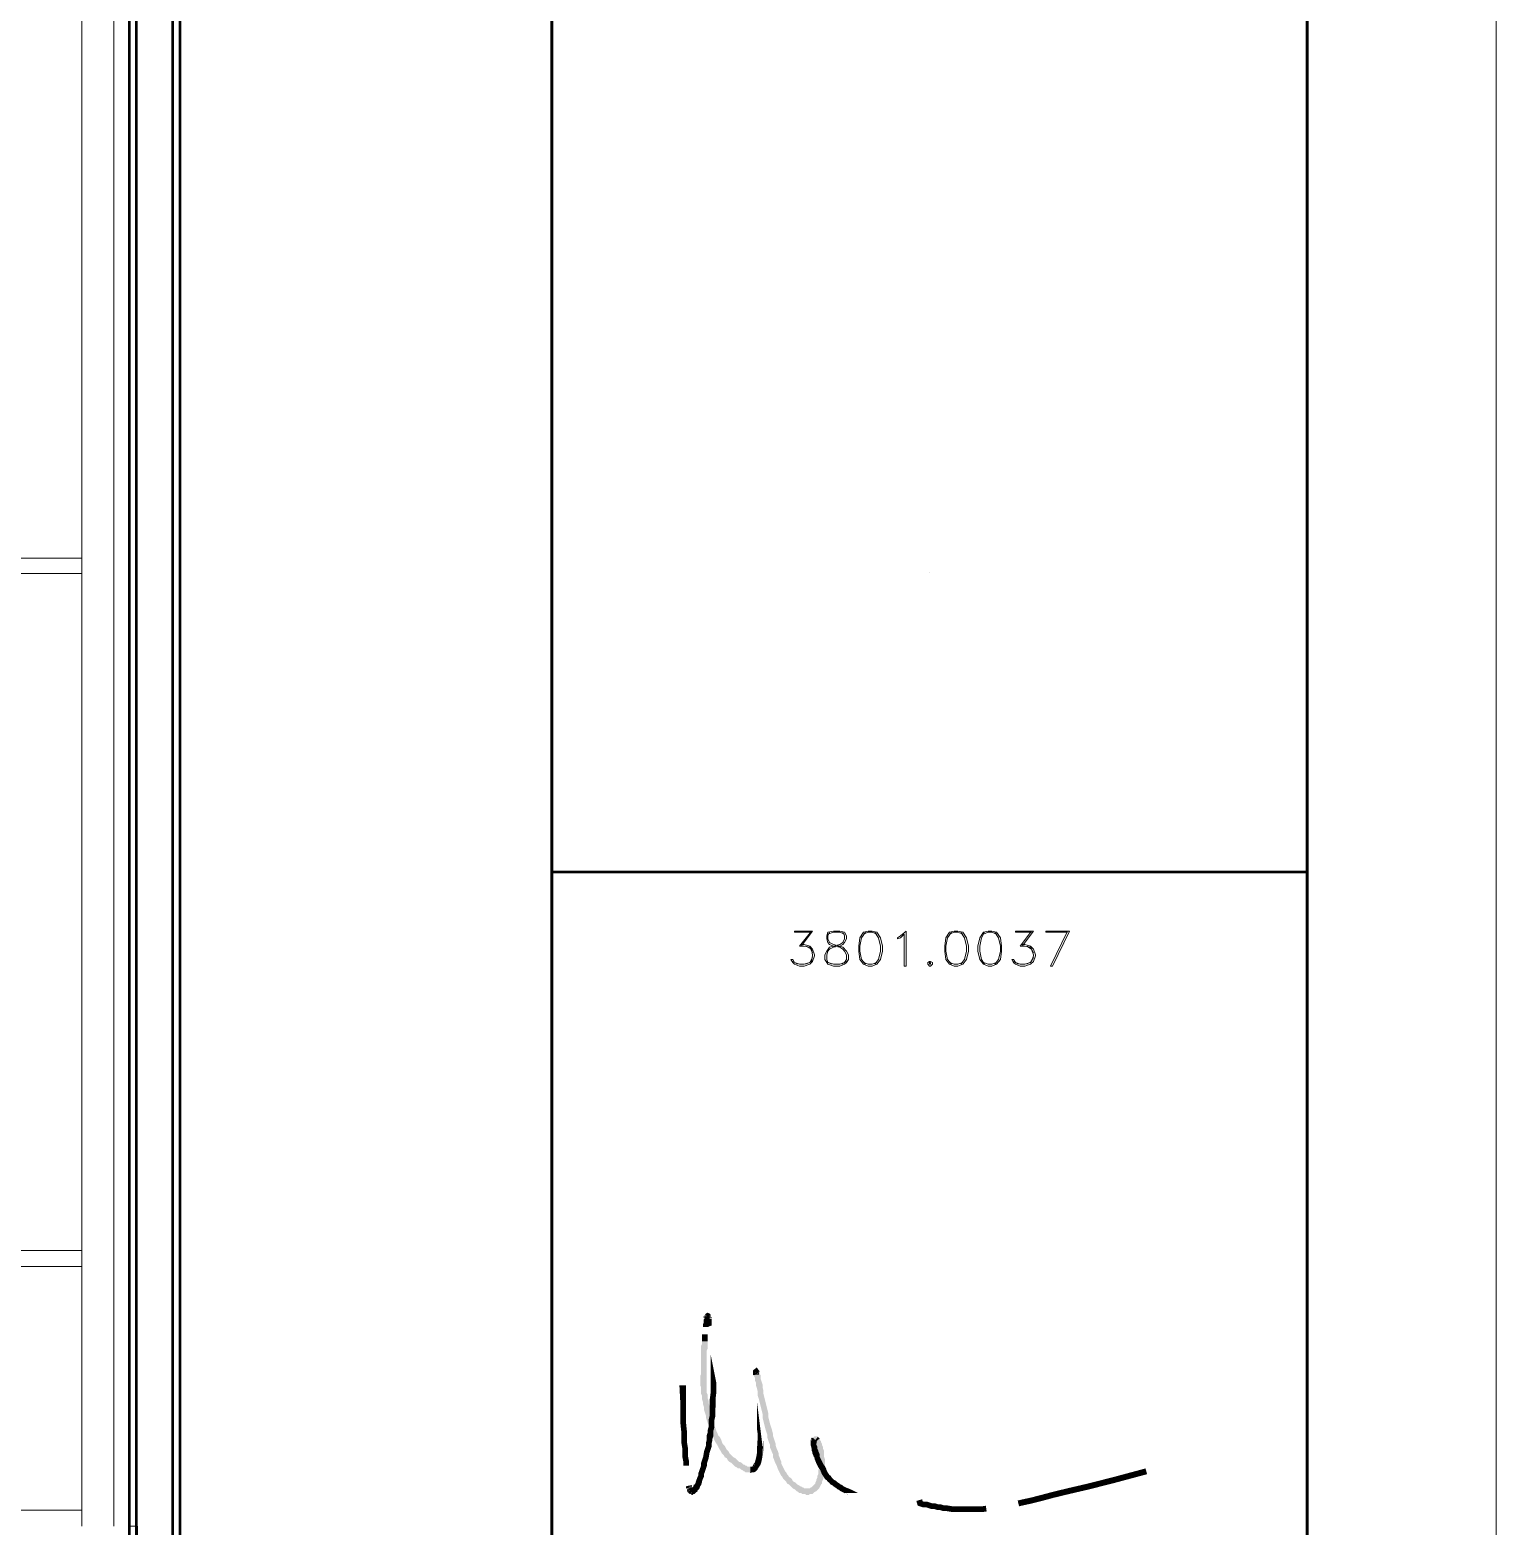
# Model space of a CAD drawing. Header units: inches. Extents: x 5 to 516, y -193 to 129.
# Drawn here: x 478.55 to 494.08, y -139.24 to -123.39 of the extents above; entities that cross this region are included whole.
import ezdxf

# ---------------------------------------------------------------- set-up
doc = ezdxf.new("R2010")
doc.units = ezdxf.units.IN
doc.header["$MEASUREMENT"] = 0
doc.layers.add('PDF10_Geometry', color=7, linetype='Continuous')
doc.layers.add('PDF10_Solid Fills', color=7, linetype='Continuous')

msp = doc.modelspace()

# ---------------------------------------------------------------- hatches: boundary and pattern name
at = {"layer": 'PDF10_Solid Fills', "transparency": 33554559}
h = msp.add_hatch(color=256, dxfattribs=at)
h.paths.add_polyline_path([(485.7543913, -136.9870233), (485.7343921, -136.9770237), (485.7143929, -136.9870233), (485.7343921, -137.017022), (485.7643909, -136.9970228)])
h.paths.add_polyline_path([(485.7343921, -137.017022), (485.7043933, -137.0270216), (485.7143929, -137.0370212), (485.7343921, -137.0470208), (485.7543913, -137.0370212), (485.7543913, -137.0270216), (485.7443917, -137.0270216)])
for points in [[(485.7343921, -137.2770115), (485.6743945, -137.2770115), (485.6743945, -137.3070103), (485.6643949, -137.3270094), (485.6643949, -137.6269973), (485.6543954, -137.6469965), (485.6543954, -137.7469924), (485.6643949, -137.7669916), (485.6643949, -137.8369887), (485.6743945, -137.8569879), (485.6743945, -137.8969863), (485.6843941, -137.9269851), (485.6843941, -137.9469843), (485.6943937, -137.9769831), (485.6943937, -138.0069818), (485.7143929, -138.0669794), (485.7143929, -138.0869786), (485.7343921, -138.1469761), (485.7443917, -138.1669753), (485.7643909, -138.2269729), (485.7743905, -138.2469721), (485.7843901, -138.2769709), (485.7943897, -138.2969701), (485.8043893, -138.3269688), (485.8143889, -138.346968), (485.834388, -138.3769668), (485.8543872, -138.4169652), (485.8743864, -138.446964), (485.884386, -138.4669632), (485.9043852, -138.4869623), (485.9143848, -138.5069615), (485.934384, -138.5169611), (485.9443836, -138.5369603), (485.9643828, -138.5569595), (485.984382, -138.5669591), (486.0243803, -138.6069575), (486.0443795, -138.6169571), (486.0543791, -138.6269567), (486.0743783, -138.6269567), (486.0843779, -138.6369562), (486.1043771, -138.6469558), (486.1143767, -138.6569554), (486.1243763, -138.6569554), (486.1343759, -138.666955), (486.1743742, -138.666955), (486.1843738, -138.6769546), (486.1843738, -138.6069575), (486.154375, -138.6069575), (486.1443755, -138.5969579), (486.1343759, -138.5969579), (486.1243763, -138.5869583), (486.1143767, -138.5869583), (486.0943775, -138.5669591), (486.0743783, -138.5569595), (486.0643787, -138.5569595), (486.0243803, -138.5169611), (486.0043811, -138.5069615), (485.9643828, -138.4669632), (485.9543832, -138.446964), (485.934384, -138.4269648), (485.9143848, -138.3869664), (485.8943856, -138.3669672), (485.884386, -138.346968), (485.8743864, -138.3169692), (485.8643868, -138.2969701), (485.8443876, -138.2769709), (485.834388, -138.2469721), (485.8243885, -138.2269729), (485.8143889, -138.1969741), (485.8043893, -138.1769749), (485.8043893, -138.1469761), (485.7943897, -138.126977), (485.7843901, -138.0969782), (485.7743905, -138.076979), (485.7743905, -138.0469802), (485.7643909, -138.0169814), (485.7543913, -137.9969822), (485.7543913, -137.9669835), (485.7443917, -137.9369847), (485.7443917, -137.9169855), (485.7343921, -137.8869867), (485.7343921, -137.8469883), (485.7243925, -137.8269891), (485.7243925, -137.3770074), (485.7343921, -137.3570082)], [(486.2143726, -137.5869989), (486.254371, -137.6169977), (486.2843698, -137.5969985), (486.2743702, -137.5869989), (486.254371, -137.5570001)], [(486.1843738, -138.6069575), (486.1843738, -138.6769546), (486.204373, -138.666955), (486.2243722, -138.666955), (486.2443714, -138.6569554), (486.2643706, -138.6369562), (486.2143726, -138.5969579), (486.204373, -138.6069575)], [(485.564399, -138.8569473), (485.5344002, -138.8869461), (485.5443998, -138.8969457), (485.5543994, -138.8969457), (485.564399, -138.8719467), (485.564399, -138.8769465), (485.5543994, -138.8969457), (485.564399, -138.9069453), (485.5743986, -138.9069453), (485.5843982, -138.8969457), (485.5943978, -138.8969457), (485.614397, -138.8769465), (485.6243966, -138.8769465), (485.6243966, -138.8669469), (485.5743986, -138.8269485), (485.564399, -138.8369481)]]:
    msp.add_hatch(color=256, dxfattribs=at).paths.add_polyline_path(points)
h = msp.add_hatch(color=256, dxfattribs=at)
h.paths.add_polyline_path([(486.2443714, -137.6069981), (486.2743702, -137.6269973), (486.2743702, -137.6069981)])
h.paths.add_polyline_path([(486.2143726, -137.6069981), (486.2443714, -137.6069981), (486.2143726, -137.5869989)])
h = msp.add_hatch(color=256, dxfattribs=at)
h.paths.add_polyline_path([(486.8643462, -138.346968), (486.8743458, -138.3569676), (486.8743458, -138.3669672), (486.8843454, -138.3769668), (486.8843454, -138.396966), (486.894345, -138.4069656), (486.894345, -138.446964), (486.9043446, -138.4669632), (486.9043446, -138.5269607), (486.9143442, -138.5469599), (486.9143442, -138.6169571), (486.9043446, -138.6469558), (486.9043446, -138.6869542), (486.894345, -138.7069534), (486.894345, -138.7269526), (486.8843454, -138.7469518), (486.8843454, -138.7569514), (486.8743458, -138.7769506), (486.8743458, -138.7869502), (486.8343474, -138.8269485), (486.8243478, -138.8269485), (486.8143482, -138.8369481), (486.7543507, -138.8369481), (486.7443511, -138.8269485), (486.7343515, -138.8269485), (486.7243519, -138.8169489), (486.7143523, -138.8169489), (486.7043527, -138.8069493), (486.6843535, -138.7969498), (486.6643543, -138.7769506), (486.6443552, -138.766951), (486.6343556, -138.7569514), (486.624356, -138.7369522), (486.6143564, -138.7269526), (486.5943572, -138.716953), (486.5843576, -138.6969538), (486.574358, -138.6869542), (486.5643584, -138.666955), (486.5543588, -138.6569554), (486.5143604, -138.5769587), (486.5143604, -138.5569595), (486.5043608, -138.5369603), (486.4943612, -138.5069615), (486.4843616, -138.4869623), (486.4843616, -138.4669632), (486.4743621, -138.4369644), (486.4643625, -138.4169652), (486.4543629, -138.3869664), (486.4543629, -138.3669672), (486.4243641, -138.2769709), (486.4243641, -138.2569717), (486.4143645, -138.2169733), (486.3943653, -138.1569757), (486.3743661, -138.076979), (486.3743661, -138.0369806), (486.3243681, -137.8369887), (486.3243681, -137.80699), (486.3143686, -137.7669916), (486.3143686, -137.7369928), (486.2943694, -137.6769952), (486.2943694, -137.6369969), (486.2843698, -137.6269973), (486.2843698, -137.5969985), (486.2243722, -137.6169977), (486.2243722, -137.6469965), (486.2343718, -137.6669956), (486.2343718, -137.6969944), (486.2443714, -137.7169936), (486.2443714, -137.7469924), (486.254371, -137.7769912), (486.2643706, -137.8169895), (486.2643706, -137.8569879), (486.2743702, -137.8869867), (486.3143686, -138.0469802), (486.3143686, -138.0869786), (486.3443673, -138.2069737), (486.3643665, -138.2669713), (486.3643665, -138.2969701), (486.3843657, -138.3569676), (486.3943653, -138.3769668), (486.3943653, -138.4069656), (486.4043649, -138.4269648), (486.4143645, -138.4569636), (486.4243641, -138.4769627), (486.4243641, -138.5069615), (486.4343637, -138.5269607), (486.4443633, -138.5569595), (486.4643625, -138.5969579), (486.4743621, -138.6269567), (486.5143604, -138.7069534), (486.52436, -138.716953), (486.5343596, -138.7369522), (486.5643584, -138.766951), (486.574358, -138.7869502), (486.5943572, -138.7969498), (486.6343556, -138.8369481), (486.6543547, -138.8469477), (486.6743539, -138.8669469), (486.6943531, -138.8769465), (486.7043527, -138.8869461), (486.7243519, -138.8869461), (486.7343515, -138.8969457), (486.7643503, -138.8969457), (486.7743499, -138.9069453), (486.8043487, -138.9069453), (486.8143482, -138.8969457), (486.844347, -138.8969457), (486.8643462, -138.8769465), (486.8843454, -138.8669469), (486.9143442, -138.8369481), (486.9343434, -138.7969498), (486.944343, -138.7869502), (486.944343, -138.766951), (486.9543426, -138.7469518), (486.9643422, -138.716953), (486.9643422, -138.6769546), (486.9743417, -138.6469558), (486.9743417, -138.5269607), (486.9643422, -138.4969619), (486.9643422, -138.4369644), (486.9543426, -138.4169652), (486.9543426, -138.396966), (486.944343, -138.3769668), (486.944343, -138.3669672), (486.9343434, -138.346968), (486.9343434, -138.3369684), (486.9243438, -138.3269688), (486.9243438, -138.3169692), (486.9143442, -138.3069697), (486.880135, -138.334337), (486.8793456, -138.3319686), (486.8843454, -138.3169692), (486.877679, -138.3269688), (486.8843454, -138.2869705), (486.8643462, -138.2869705), (486.8543466, -138.2969701), (486.844347, -138.2969701), (486.8734368, -138.3333322)])
h.paths.add_polyline_path([(486.8843454, -138.2869705), (486.8843454, -138.3169692), (486.894345, -138.2869705)])

# ---------------------------------------------------------------- linework, layer by layer
at = {"layer": 'PDF10_Geometry', "lineweight": 60}
for points in [[(484.0844583, -99.6385333), (484.0844583, -189.6248788)], [(492.0841351, -99.6385333), (492.0841351, -189.6248788)]]:
    msp.add_lwpolyline(points, dxfattribs=at)
at = {"layer": 'PDF10_Geometry', "lineweight": 13}
for points in [[(494.0840539, -99.6385333), (494.0840539, -189.6248788)], [(488.0842967, -129.137342), (488.0842967, -129.137342)], [(486.7243519, -133.077182), (486.7543507, -133.077182), (486.8143482, -133.0971812), (486.844347, -133.12718), (486.8643462, -133.1871776), (486.8643462, -133.1971772), (486.844347, -133.2571747), (486.8143482, -133.2871735), (486.7543507, -133.3071727), (486.7043527, -133.3071727), (486.6543547, -133.2871735), (486.6343556, -133.2671743), (486.6143564, -133.2371755), (486.6343556, -133.2371755), (486.6543547, -133.2671743), (486.7043527, -133.2871735), (486.7543507, -133.2871735), (486.8143482, -133.2671743), (486.844347, -133.2171764)], [(486.8343474, -132.9471839), (486.6543547, -132.9471839), (486.6543547, -132.9371843), (486.844347, -132.9371843), (486.7243519, -133.0971778)], [(486.8343474, -132.9371877), (486.7043527, -133.0971812), (486.7543507, -133.0971812), (486.8143482, -133.1071808), (486.844347, -133.1671784)], [(487.0243397, -132.9471839), (487.0043405, -132.9871823), (487.0043405, -133.0171811), (487.0243397, -133.0571795), (487.0643381, -133.0771787), (487.1343353, -133.0971778), (487.164334, -133.1071774), (487.2043324, -133.1471758), (487.2243316, -133.1871742), (487.2243316, -133.2371722), (487.2043324, -133.2671709), (487.1843332, -133.2871701), (487.1343353, -133.3071693), (487.0643381, -133.3071693), (487.0043405, -133.2871701), (486.9943409, -133.2671709), (486.9743417, -133.2371722), (486.9743417, -133.1871742), (486.9943409, -133.1471758), (487.0243397, -133.1071774), (487.0643381, -133.0971778), (487.1343353, -133.0771787), (487.164334, -133.0571795), (487.1843332, -133.0171811), (487.1843332, -132.9871823), (487.164334, -132.9471839)], [(487.1843332, -132.9671831), (487.1343353, -132.9471839), (487.0643381, -132.9471839), (487.0043405, -132.9671831)], [(487.4043243, -132.9471839), (487.3643259, -133.0071815), (487.3443267, -133.0971778), (487.3443267, -133.1471758), (487.3643259, -133.2371722), (487.4043243, -133.2871701)], [(487.5243194, -132.9671831), (487.4743214, -132.9471839), (487.4343231, -132.9471839), (487.3843251, -132.9671831)], [(487.5043202, -133.2871701), (487.5443186, -133.2371722), (487.5643178, -133.1471758), (487.5643178, -133.0971778), (487.5443186, -133.0071815), (487.5043202, -132.9471839)], [(488.3142873, -132.9471839), (488.274289, -133.0071815), (488.2542898, -133.0971778), (488.2542898, -133.1471758), (488.274289, -133.2371722), (488.3142873, -133.2871701)], [(488.4342825, -132.9671831), (488.3842845, -132.9471839), (488.3442861, -132.9471839), (488.2942881, -132.9671831)], [(488.4142833, -133.2871701), (488.4542816, -133.2371722), (488.4742808, -133.1471758), (488.4742808, -133.0971778), (488.4542816, -133.0071815), (488.4142833, -132.9471839)], [(488.6642731, -132.9471839), (488.6342743, -133.0071815), (488.6142751, -133.0971778), (488.6142751, -133.1471758), (488.6342743, -133.2371722), (488.6642731, -133.2871701)], [(488.7942678, -132.9671831), (488.7442699, -132.9471839), (488.7042715, -132.9471839), (488.6542735, -132.9671831)], [(488.7742687, -133.2871701), (488.814267, -133.2371722), (488.8342662, -133.1471758), (488.8342662, -133.0971778), (488.814267, -133.0071815), (488.7742687, -132.9471839)], [(489.0642569, -133.077182), (489.0942557, -133.077182), (489.1542532, -133.0971812), (489.184252, -133.12718), (489.2042512, -133.1871776), (489.2042512, -133.1971772), (489.184252, -133.2571747), (489.1542532, -133.2871735), (489.0942557, -133.3071727), (489.0442577, -133.3071727), (488.9942597, -133.2871735), (488.9742605, -133.2671743), (488.9542613, -133.2371755), (488.9742605, -133.2371755), (488.9942597, -133.2671743), (489.0442577, -133.2871735), (489.0942557, -133.2871735), (489.1542532, -133.2671743), (489.184252, -133.2171764)], [(489.1642528, -132.9471839), (488.9942597, -132.9471839), (488.9942597, -132.9371843), (489.184252, -132.9371843), (489.0642569, -133.0971778)], [(489.1642528, -132.9371877), (489.0442577, -133.0971812), (489.0942557, -133.0971812), (489.1542532, -133.1071808), (489.184252, -133.1671784)], [(489.5442374, -132.9471839), (489.3142467, -132.9471839), (489.3142467, -132.9371843), (489.5642366, -132.9371843), (489.3842439, -133.3071693), (489.3642447, -133.3071693), (489.5442374, -132.9371843)], [(486.7743499, -133.0971812), (486.8343474, -133.12718), (486.844347, -133.1871776), (486.844347, -133.1971772), (486.8343474, -133.2571747), (486.7743499, -133.2871735)], [(489.1142548, -133.0971812), (489.1642528, -133.12718), (489.184252, -133.1871776), (489.184252, -133.1971772), (489.1642528, -133.2571747), (489.1142548, -133.2871735)], [(486.6843535, -133.2871701), (486.6343556, -133.2571713)], [(486.9943409, -133.2571747), (487.0443389, -133.2871735)], [(487.1543344, -133.2871701), (487.2043324, -133.2571713)], [(487.3843251, -133.2671709), (487.4343231, -133.2871701), (487.4743214, -133.2871701), (487.5243194, -133.2671709)], [(488.2942881, -133.2671709), (488.3442861, -133.2871701), (488.3842845, -133.2871701), (488.4342825, -133.2671709)], [(488.6542735, -133.2671709), (488.7042715, -133.2871701), (488.7442699, -133.2871701), (488.7942678, -133.2671709)], [(489.0242585, -133.2871701), (488.9742605, -133.2571713)]]:
    msp.add_lwpolyline(points, dxfattribs=at)
at = {"layer": 'PDF10_Geometry', "color": 251, "lineweight": 13, "true_color": 0x4d4d4d}
for points in [[(427.5267501, -104.8983197), (427.5267501, -101.8984415), (427.5267501, -101.8184447), (436.5263846, -101.8184447), (436.5263846, -101.8984415), (479.6046351, -101.8984415), (479.6046351, -139.2369251), (479.6946315, -139.2369251), (479.6946315, -148.2365596), (476.6047569, -148.2365596)], [(474.274855, -102.068438), (479.444645, -102.068438), (479.444645, -139.2369285)], [(436.5263846, -102.3984212), (479.1046554, -102.3984212), (479.1046554, -139.2369251)], [(479.1046605, -121.8176393), (476.7747551, -121.8176393), (476.7747551, -128.9873481), (479.1046605, -128.9873481)], [(479.1046605, -129.1473382), (476.7747551, -129.1473382), (476.7747551, -136.3170471), (479.1046605, -136.3170471)], [(479.1046605, -136.4870436), (476.7747551, -136.4870436), (476.7747551, -139.0669388), (479.1046605, -139.0669388)]]:
    msp.add_lwpolyline(points, dxfattribs=at)
at = {"layer": 'PDF10_Geometry', "lineweight": 50}
for points in [[(480.1446183, -148.2365664), (480.1446183, -101.8984483), (479.6046402, -101.8984483), (479.6046402, -148.2365664)], [(480.0646215, -101.968442), (480.0646215, -148.1365671), (479.6846369, -148.1365671), (479.6846369, -101.968442)]]:
    msp.add_lwpolyline(points, close=True, dxfattribs=at)
msp.add_lwpolyline([(484.0844583, -132.3072099), (492.0841334, -132.3072099)], dxfattribs=at)
at = {"layer": 'PDF10_Geometry', "lineweight": 13}
for points in [[(487.0643381, -132.9371877), (487.0043405, -132.9471873), (486.9943409, -132.9871857), (486.9943409, -133.0171845), (487.0043405, -133.0571829), (487.0243397, -133.077182), (487.0643381, -133.0971812), (487.1343353, -133.1071808), (487.164334, -133.12718), (487.1843332, -133.1471792), (487.2043324, -133.1871776), (487.2043324, -133.2371755), (487.1843332, -133.2671743), (487.1343353, -133.2871735), (487.0643381, -133.2871735), (487.0043405, -133.2671743), (486.9943409, -133.2371755), (486.9943409, -133.1871776), (487.0043405, -133.1471792), (487.0243397, -133.12718), (487.0643381, -133.1071808), (487.1343353, -133.0971812), (487.164334, -133.077182), (487.1843332, -133.0571829), (487.2043324, -133.0171845), (487.2043324, -132.9871857), (487.1843332, -132.9471873), (487.1343353, -132.9371877)], [(487.4343231, -132.9371877), (487.3843251, -132.9471873), (487.3443267, -133.0071849), (487.3343271, -133.0971812), (487.3343271, -133.1471792), (487.3443267, -133.2371755), (487.3843251, -133.2871735), (487.4343231, -133.3071727), (487.4743214, -133.3071727), (487.5243194, -133.2871735), (487.5643178, -133.2371755), (487.584317, -133.1471792), (487.584317, -133.0971812), (487.5643178, -133.0071849), (487.5243194, -132.9471873), (487.4743214, -132.9371877)], [(487.8343068, -133.3071693), (487.8143076, -133.3071693), (487.8143076, -132.9671831), (487.7743093, -133.0071815), (487.7443105, -133.0171811), (487.7443105, -133.0071815), (487.7743093, -132.9871823), (487.8343068, -132.9371843)], [(488.3442861, -132.9371877), (488.2942881, -132.9471873), (488.2542898, -133.0071849), (488.2442902, -133.0971812), (488.2442902, -133.1471792), (488.2542898, -133.2371755), (488.2942881, -133.2871735), (488.3442861, -133.3071727), (488.3842845, -133.3071727), (488.4342825, -133.2871735), (488.4742808, -133.2371755), (488.49428, -133.1471792), (488.49428, -133.0971812), (488.4742808, -133.0071849), (488.4342825, -132.9471873), (488.3842845, -132.9371877)], [(488.7042715, -132.9371877), (488.6542735, -132.9471873), (488.6142751, -133.0071849), (488.594276, -133.0971812), (488.594276, -133.1471792), (488.6142751, -133.2371755), (488.6542735, -133.2871735), (488.7042715, -133.3071727), (488.7442699, -133.3071727), (488.7942678, -133.2871735), (488.8342662, -133.2371755), (488.8442658, -133.1471792), (488.8442658, -133.0971812), (488.8342662, -133.0071849), (488.7942678, -132.9471873), (488.7442699, -132.9371877)], [(488.0842967, -133.2571747), (488.0642975, -133.2671743), (488.0642975, -133.2871735), (488.0842967, -133.3071727), (488.0942963, -133.3071727), (488.1142955, -133.2871735), (488.1142955, -133.2671743), (488.0942963, -133.2571747)], [(488.0842967, -133.2671709), (488.0842967, -133.2871701), (488.0942963, -133.2871701), (488.0942963, -133.2671709)]]:
    msp.add_lwpolyline(points, close=True, dxfattribs=at)
at = {"layer": 'PDF10_Geometry', "lineweight": 0}
for points in [[(485.7243925, -137.042021, 0.0599976, 0.0599976, 0), (485.7243925, -137.0520206, 0.0599976, 0.0599976, 0), (485.7243925, -137.0620202, 0.0699972, 0.0699972, 0), (485.7193927, -137.0770196, 0.0599976, 0.0599976, 0), (485.7193927, -137.092019, 0.0599976, 0.0599976, 0), (485.7143929, -137.1070184, 0.0599976, 0.0599976, 0), (485.7143929, -137.1270176, 0, 0, 0), (485.7143929, -137.1470168, 0, 0, 0), (485.7143929, -137.1670159, 0, 0, 0), (485.7093931, -137.1870151, 0, 0, 0), (485.6743945, -137.1970147, 0, 0, 0)], [(485.5793984, -138.8219487, 0.0565662, 0.0565662, 0), (485.6093972, -138.8319483, 0.063243, 0.063243, 0), (485.6193968, -138.8219487, 0.0626074, 0.0626074, 0), (485.6243966, -138.8069493, 0.0599976, 0.0599976, 0), (485.6343962, -138.79195, 0.063243, 0.063243, 0), (485.639396, -138.7719508, 0.063243, 0.063243, 0), (485.6443958, -138.7569514, 0.0599976, 0.0599976, 0), (485.6543954, -138.7269526, 0.0600808, 0.0600808, 0), (485.6643949, -138.7069534, 0.0600808, 0.0600808, 0), (485.6643949, -138.6819544, 0.0600808, 0.0600808, 0), (485.6743945, -138.6569554, 0.0600808, 0.0600808, 0), (485.6843941, -138.6269567, 0.0599976, 0.0599976, 0), (485.6943937, -138.5969579, 0.0606314, 0.0606314, 0), (485.6943937, -138.5719589, 0.0599976, 0.0599976, 0), (485.7043933, -138.5419601, 0.0600808, 0.0600808, 0), (485.7143929, -138.5119613, 0.0599976, 0.0599976, 0), (485.7193927, -138.4819625, 0.0599976, 0.0599976, 0), (485.7243925, -138.4519638, 0.0599976, 0.0599976, 0), (485.7343921, -138.421965, 0.0606314, 0.0606314, 0), (485.7443917, -138.3919662, 0.0599976, 0.0599976, 0), (485.7443917, -138.3619674, 0.0599976, 0.0599976, 0), (485.7543913, -138.321969, 0.0599976, 0.0599976, 0), (485.7543913, -138.2919703, 0.0699972, 0.0699972, 0), (485.7643909, -138.2619715, 0.0599976, 0.0599976, 0), (485.7643909, -138.2219731, 0.0599976, 0.0599976, 0), (485.7743905, -138.1869745, 0.0599976, 0.0599976, 0), (485.7743905, -138.1519759, 0.0599976, 0.0599976, 0), (485.7743905, -138.1119776, 0.0599976, 0.0599976, 0), (485.7843901, -138.0719792, 0.0599976, 0.0599976, 0), (485.7843901, -138.0319808, 0.0599976, 0.0599976, 0), (485.7843901, -137.9919824, 0.0599976, 0.0599976, 0), (485.7843901, -137.9519841, 0.0699972, 0.0699972, 0), (485.7893899, -137.9069859, 0.0599976, 0.0599976, 0), (485.7893899, -137.8669875, 0.0599976, 0.0599976, 0), (485.7943897, -137.8269891, 0.0599976, 0.0599976, 0), (485.7943897, -137.7869908, 0.0599976, 0.0599976, 0), (485.7943897, -137.756992, 0.0599976, 0.0599976, 0), (485.7943897, -137.7169936, 0.0599976, 0.0599976, 0), (485.7943897, -137.6869948, 0.0599976, 0.0599976, 0), (485.7943897, -137.656996, 0.0581354, 0.0581354, 0), (485.7943897, -137.6269973, 0.0599976, 0.0599976, 0), (485.7943897, -137.5969985, 0.0599976, 0.0599976, 0), (485.7943897, -137.5669997, 0, 0, 0), (485.7893899, -137.5420007, 0, 0, 0), (485.7893899, -137.5170017, 0, 0, 0), (485.7843901, -137.487003, 0, 0, 0), (485.7843901, -137.462004, 0, 0, 0), (485.7843901, -137.437005, 0, 0, 0), (485.7843901, -137.4070062, 0, 0, 0), (485.7793903, -137.3820072, 0, 0, 0), (485.7743905, -137.3520084, 0, 0, 0), (485.7743905, -137.3270094, 0, 0, 0), (485.7743905, -137.3020105, 0, 0, 0), (485.7693907, -137.2720117, 0, 0, 0), (485.7643909, -137.2470127, 0, 0, 0), (485.7643909, -137.2220137, 0, 0, 0), (485.7643909, -137.1920149, 0, 0, 0), (485.7543913, -137.1720157, 0, 0, 0), (485.7543913, -137.1470168, 0, 0, 0), (485.7543913, -137.1220178, 0, 0, 0), (485.7843901, -137.1120182, 0, 0, 0)], [(486.2143726, -138.5919581, 0.0599976, 0.0599976, 0), (486.2443714, -138.6069575, 0.0599976, 0.0599976, 0), (486.254371, -138.5919581, 0.0699972, 0.0699972, 0), (486.2593708, -138.5769587, 0.0599976, 0.0599976, 0), (486.2643706, -138.5669591, 0.0699972, 0.0699972, 0), (486.2693704, -138.5419601, 0.0599976, 0.0599976, 0), (486.2743702, -138.5219609, 0.0599976, 0.0599976, 0), (486.27937, -138.5019617, 0.0599976, 0.0599976, 0), (486.2843698, -138.4719629, 0.0606314, 0.0606314, 0), (486.2843698, -138.4419642, 0.0599976, 0.0599976, 0), (486.2843698, -138.4119654, 0.0599976, 0.0599976, 0), (486.2893696, -138.3769668, 0.0599976, 0.0599976, 0), (486.2893696, -138.346968, 0.0599976, 0.0599976, 0), (486.2943694, -138.3069697, 0.0599976, 0.0599976, 0), (486.2943694, -138.2669713, 0.0599976, 0.0599976, 0), (486.2893696, -138.2319727, 0.0699972, 0.0699972, 0), (486.2893696, -138.1919743, 0, 0, 0), (486.2843698, -138.1519759, 0, 0, 0), (486.2843698, -138.1119776, 0, 0, 0), (486.2843698, -138.0719792, 0, 0, 0), (486.2843698, -138.0319808, 0, 0, 0), (486.2743702, -137.9919824, 0, 0, 0), (486.2743702, -137.9519841, 0, 0, 0), (486.2743702, -137.9119857, 0, 0, 0), (486.2693704, -137.8769871, 0, 0, 0), (486.2643706, -137.8369887, 0, 0, 0), (486.2643706, -137.8019902, 0, 0, 0), (486.2643706, -137.7719914, 0, 0, 0), (486.2593708, -137.7419926, 0, 0, 0), (486.254371, -137.7169936, 0, 0, 0), (486.254371, -137.6919946, 0, 0, 0), (486.254371, -137.6769952, 0, 0, 0), (486.2493712, -137.6619958, 0, 0, 0), (486.2493712, -137.6469965, 0, 0, 0), (486.27937, -137.6369969, 0, 0, 0)], [(485.4694029, -137.7469924, 0.0699972, 0.0699972, 0), (485.4694029, -137.8519881, 0.0599976, 0.0599976, 0), (485.4744027, -137.9469843, 0.0599976, 0.0599976, 0), (485.4744027, -138.0219812, 0.0599976, 0.0599976, 0), (485.4744027, -138.0869786, 0.0599976, 0.0599976, 0), (485.4744027, -138.1469761, 0.0599976, 0.0599976, 0), (485.4794025, -138.1969741, 0.0599976, 0.0599976, 0), (485.4844023, -138.2419723, 0.0599976, 0.0599976, 0), (485.4844023, -138.2819707, 0.0599976, 0.0599976, 0), (485.4844023, -138.3169692, 0.0599976, 0.0599976, 0), (485.4844023, -138.3519678, 0.0599976, 0.0599976, 0), (485.4894021, -138.3819666, 0.0599976, 0.0599976, 0), (485.4944019, -138.4119654, 0.0599976, 0.0599976, 0), (485.4944019, -138.4419642, 0.0599976, 0.0599976, 0), (485.4944019, -138.4719629, 0.0599976, 0.0599976, 0), (485.4944019, -138.4969619, 0.0599976, 0.0599976, 0), (485.4994016, -138.5219609, 0.0599976, 0.0599976, 0), (485.5044014, -138.5469599, 0.0599976, 0.0599976, 0), (485.5044014, -138.5719589, 0.0599976, 0.0599976, 0), (485.5044014, -138.5969579, 0, 0, 0), (485.5044014, -138.6219569, 0, 0, 0), (485.5094012, -138.641956, 0, 0, 0), (485.514401, -138.6619552, 0, 0, 0), (485.514401, -138.6819544, 0, 0, 0), (485.514401, -138.7019536, 0, 0, 0), (485.514401, -138.7219528, 0, 0, 0), (485.5194008, -138.7319524, 0, 0, 0), (485.5244006, -138.7519516, 0, 0, 0), (485.5244006, -138.7619512, 0, 0, 0), (485.5244006, -138.7719508, 0, 0, 0), (485.5244006, -138.7869502, 0, 0, 0), (485.5294004, -138.7969498, 0, 0, 0), (485.4994016, -138.8119491, 0, 0, 0)], [(486.8543466, -138.3569676, 0.0599976, 0.0599976, 0), (486.8543466, -138.3669672, 0.0599976, 0.0599976, 0), (486.8543466, -138.3769668, 0.0599976, 0.0599976, 0), (486.8593464, -138.3919662, 0.0599976, 0.0599976, 0), (486.8643462, -138.4019658, 0.0626074, 0.0626074, 0), (486.8643462, -138.4119654, 0.0599976, 0.0599976, 0), (486.8643462, -138.4269648, 0.0626074, 0.0626074, 0), (486.8743458, -138.446964, 0.0626074, 0.0626074, 0), (486.8743458, -138.4569636, 0.0670793, 0.0670793, 0), (486.8843454, -138.4769627, 0.0670793, 0.0670793, 0), (486.8893452, -138.4969619, 0.0581354, 0.0581354, 0), (486.894345, -138.5169611, 0.0581354, 0.0581354, 0), (486.9043446, -138.5369603, 0.063637, 0.063637, 0), (486.9143442, -138.5619593, 0.063637, 0.063637, 0), (486.9243438, -138.5819585, 0.063637, 0.063637, 0), (486.9343434, -138.6019577, 0.063637, 0.063637, 0), (486.9493428, -138.6219569, 0.063637, 0.063637, 0), (486.9593424, -138.641956, 0.063637, 0.063637, 0), (486.969342, -138.666955, 0.0670793, 0.0670793, 0), (486.9793415, -138.6819544, 0.0581354, 0.0581354, 0), (486.9893411, -138.7019536, 0.0626074, 0.0626074, 0), (486.9993407, -138.716953, 0.0626074, 0.0626074, 0), (487.0143401, -138.7269526, 0.0599976, 0.0599976, 0), (487.0243397, -138.741952, 0.0599976, 0.0599976, 0), (487.0343393, -138.7519516, 0.0581354, 0.0581354, 0), (487.0443389, -138.7619512, 0.0599976, 0.0599976, 0), (487.0543385, -138.7719508, 0.0599976, 0.0599976, 0), (487.0643381, -138.7769506, 0.0599976, 0.0599976, 0), (487.0743377, -138.7819504, 0.0599976, 0.0599976, 0), (487.0843373, -138.79195, 0.0599976, 0.0599976, 0), (487.0993367, -138.8019495, 0.0599976, 0.0599976, 0), (487.1143361, -138.8119491, 0.0599976, 0.0599976, 0), (487.1243357, -138.8219487, 0.0599976, 0.0599976, 0), (487.139335, -138.8269485, 0.0599976, 0.0599976, 0), (487.1493346, -138.8369481, 0.0599976, 0.0599976, 0), (487.1693338, -138.8469477, 0.0599976, 0.0599976, 0), (487.1793334, -138.8519475, 0.0599976, 0.0599976, 0), (487.1993326, -138.8619471, 0.0599976, 0.0599976, 0), (487.214332, -138.8669469, 0.0600808, 0.0600808, 0), (487.2343312, -138.8769465, 0.063243, 0.063243, 0), (487.2543304, -138.8869461, 0, 0, 0), (487.2743296, -138.8869461, 0, 0, 0), (487.289329, -138.8969457, 0, 0, 0), (487.3093281, -138.8969457, 0, 0, 0), (487.3293273, -138.9069453, 0, 0, 0), (487.3493265, -138.9069453, 0, 0, 0), (487.3643259, -138.9069453, 0, 0, 0), (487.3843251, -138.9119451, 0, 0, 0), (487.4043243, -138.9169449, 0, 0, 0), (487.4243235, -138.9169449, 0, 0, 0), (487.4443227, -138.9169449, 0, 0, 0), (487.4643218, -138.9169449, 0, 0, 0), (487.4893208, -138.9169449, 0, 0, 0), (487.5143198, -138.9169449, 0, 0, 0), (487.534319, -138.9169449, 0, 0, 0), (487.5643178, -138.9169449, 0, 0, 0), (487.5893168, -138.9169449, 0, 0, 0), (487.6143158, -138.9169449, 0, 0, 0), (487.6443145, -138.9169449, 0, 0, 0), (487.6693135, -138.9219447, 0, 0, 0), (487.6993123, -138.9269445, 0, 0, 0), (487.7293111, -138.9269445, 0, 0, 0), (487.7593099, -138.9369441, 0, 0, 0), (487.7943084, -138.9469437, 0, 0, 0), (487.8243072, -138.9519435, 0, 0, 0), (487.854306, -138.9569433, 0, 0, 0), (487.8843048, -138.9669428, 0, 0, 0), (487.9193034, -138.9769424, 0, 0, 0), (487.929303, -139.011941, 0, 0, 0)], [(487.9743011, -138.9619431, 0.063243, 0.063243, 0), (487.9843007, -138.9969416, 0.0599976, 0.0599976, 0), (488.0142995, -139.0069412, 0.0600808, 0.0600808, 0), (488.0492981, -139.0069412, 0.0600808, 0.0600808, 0), (488.0792969, -139.0169408, 0.0599976, 0.0599976, 0), (488.1092957, -139.0269404, 0.0600808, 0.0600808, 0), (488.1392944, -139.0269404, 0.0599976, 0.0599976, 0), (488.1692932, -139.03694, 0.0600808, 0.0600808, 0), (488.199292, -139.03694, 0.0599976, 0.0599976, 0), (488.2292908, -139.0469396, 0.0599976, 0.0599976, 0), (488.2592896, -139.0469396, 0.0599976, 0.0599976, 0), (488.2892883, -139.0519394, 0.0599976, 0.0599976, 0), (488.3192871, -139.0569392, 0.0599976, 0.0599976, 0), (488.3442861, -139.0569392, 0.0599976, 0.0599976, 0), (488.3742849, -139.0569392, 0.0599976, 0.0599976, 0), (488.4042837, -139.0569392, 0.0599976, 0.0599976, 0), (488.4342825, -139.0569392, 0.0599976, 0.0599976, 0), (488.4642812, -139.0569392, 0.0599976, 0.0599976, 0), (488.49428, -139.0569392, 0.0599976, 0.0599976, 0), (488.5242788, -139.0569392, 0.0599976, 0.0599976, 0), (488.5542776, -139.0569392, 0.0599976, 0.0599976, 0), (488.5842764, -139.0569392, 0.0600808, 0.0600808, 0), (488.6192749, -139.0569392, 0.0607935, 0.0607935, 0), (488.6492737, -139.0569392, 0.0608252, 0.0608252, 0), (488.6842723, -139.0519394, 0, 0, 0), (488.7192709, -139.0469396, 0, 0, 0), (488.7592693, -139.0469396, 0, 0, 0), (488.789268, -139.03694, 0, 0, 0), (488.8292664, -139.0319402, 0, 0, 0), (488.8742646, -139.0269404, 0, 0, 0), (488.9192628, -139.0169408, 0, 0, 0), (488.9692607, -139.0069412, 0, 0, 0), (489.0292583, -138.9969416, 0, 0, 0)]]:
    msp.add_lwpolyline(points, format="xyseb", dxfattribs=at)
for points, const_width in [([(485.7143929, -137.1020186), (485.7443917, -137.092019), (485.7443917, -137.0720198), (485.7443917, -137.0620202), (485.7443917, -137.0520206), (485.7443917, -137.042021)], 0.0599976), ([(485.7043933, -137.2070143), (485.7043933, -137.2320133), (485.7043933, -137.2570123), (485.7043933, -137.2820113)], 0.0599976), ([(489.0242585, -138.9969416), (489.0892559, -138.9819422), (489.159253, -138.9669428), (489.259249, -138.9419439), (489.3892437, -138.9069453), (489.554237, -138.8669469), (489.7692282, -138.8169489), (490.0442171, -138.7469518), (490.3792035, -138.6569554)], 0.0630965)]:
    msp.add_lwpolyline(points, dxfattribs=dict(at, const_width=const_width))
for points in [[(485.7043933, -137.0070224), (485.7543913, -137.0270216), (485.6943937, -137.017022), (485.7543913, -137.0370212), (485.6943937, -137.0270216)], [(485.7043933, -137.0370212), (485.7643909, -137.017022), (485.7043933, -137.0270216), (485.7643909, -137.0070224)], [(485.7143929, -137.0370212), (485.7743905, -137.0270216)], [(486.2143726, -137.6069981), (486.2743702, -137.6169977)], [(486.2143726, -137.6269973), (486.2743702, -137.6169977), (486.2143726, -137.6169977)], [(486.2143726, -137.6369969), (486.2743702, -137.6269973)], [(486.8343474, -138.3169692), (486.8843454, -138.346968), (486.8243478, -138.3269688)], [(486.844347, -138.3069697), (486.8843454, -138.346968), (486.8343474, -138.3069697)], [(486.9143442, -138.3069697), (486.8643462, -138.346968), (486.9043446, -138.2969701), (486.8643462, -138.346968)], [(486.8243478, -138.3369684), (486.8843454, -138.346968), (486.8243478, -138.346968)], [(486.8243478, -138.3569676), (486.8843454, -138.3569676)], [(485.5044014, -138.8169489), (485.564399, -138.8069493), (485.5044014, -138.8269485)], [(485.564399, -138.8169489), (485.5044014, -138.8369481)], [(485.564399, -138.8269485), (485.514401, -138.8469477), (485.5743986, -138.8269485)], [(485.514401, -138.8569473), (485.5743986, -138.8369481), (485.514401, -138.8669469)], [(485.5743986, -138.8469477), (485.5244006, -138.8769465), (485.5743986, -138.8469477), (485.5344002, -138.8869461)]]:
    msp.add_lwpolyline(points, dxfattribs=at)
at = {"layer": 'PDF10_Solid Fills', "transparency": 33554559}
msp.add_solid([(485.7443917, -137.0270216), (485.7043933, -136.9970228), (485.7143929, -136.9870233)], dxfattribs=at)

doc.saveas('drawing.dxf')
